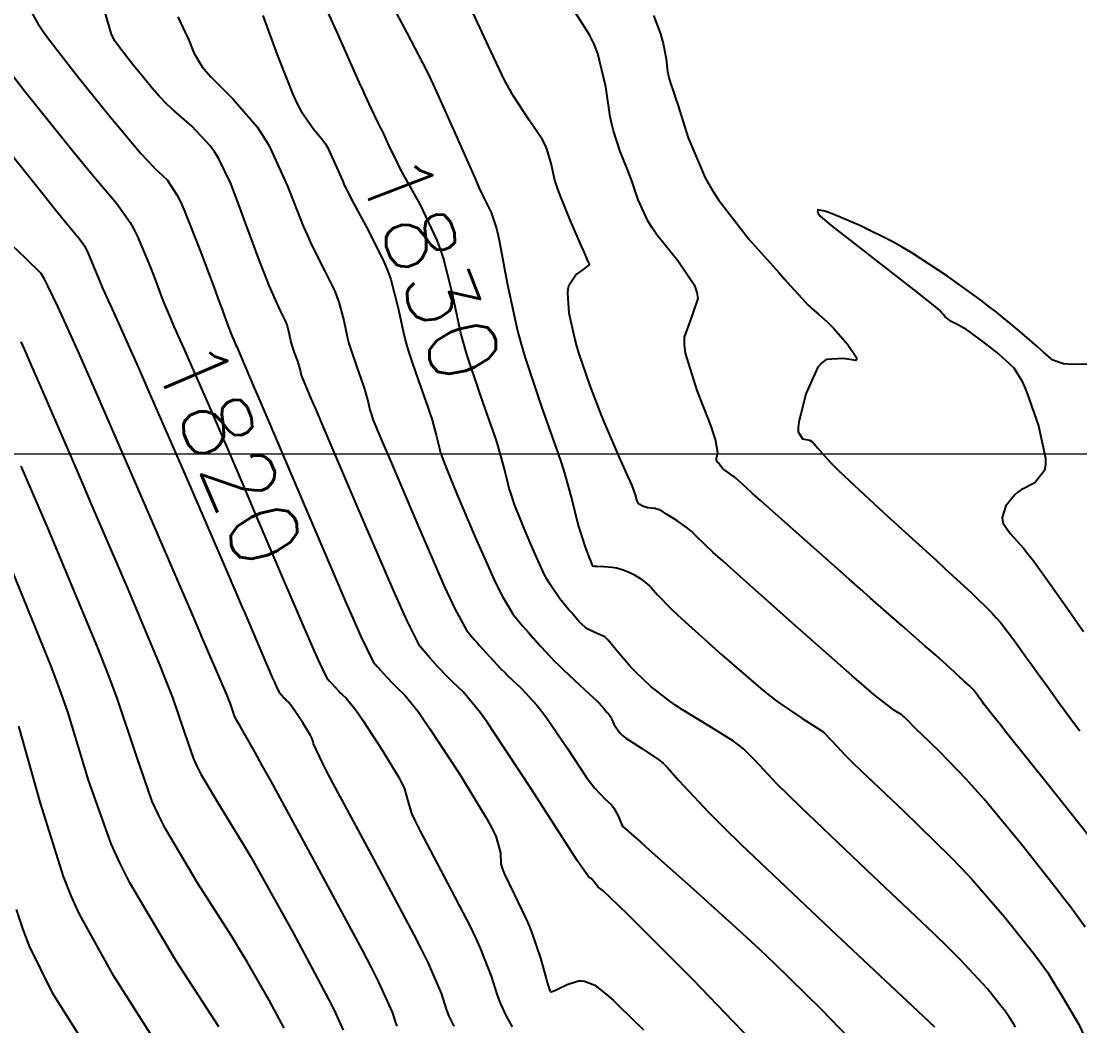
# Model space of a CAD drawing. Header units: metres. Extents: x 837117 to 838477, y 1189012 to 1191015.
# Drawn here: x 837907.6 to 837966.1, y 1189782.2 to 1189837.8 of the extents above; entities that cross this region are included whole.
import ezdxf

# ---------------------------------------------------------------- set-up
doc = ezdxf.new("R2010")
doc.units = ezdxf.units.M
doc.header["$LTSCALE"] = 0.3
doc.layers.add('COORD', color=7, linetype='Continuous', lineweight=20)
doc.layers.add('COTAS 10', color=1, linetype='Continuous')
doc.layers.add('COTAS INT', color=252, linetype='Continuous')
doc.styles.get("Standard").update_dxf_attribs({"font": 'simplex.shx'})

msp = doc.modelspace()

# ---------------------------------------------------------------- linework, layer by layer
at = {"layer": 'COORD'}
msp.add_line((837476.514, 1189813.872), (838476.514, 1189813.872), dxfattribs=at)
at = {"layer": 'COTAS 10'}
for points, elevation in [([(837962.575, 1189782.152), (837962.484, 1189782.304), (837962.248, 1189782.684), (837961.962, 1189783.078), (837961.838, 1189783.239), (837961.696, 1189783.422), (837961.021, 1189784.274), (837959.512, 1189785.888), (837958.844, 1189786.553), (837958.067, 1189787.312), (837954.356, 1189790.84), (837950.719, 1189794.29), (837949.989, 1189794.999), (837949.379, 1189795.602), (837948.177, 1189796.893), (837947.529, 1189797.55), (837947.268, 1189797.753), (837946.972, 1189797.966), (837945.607, 1189798.811), (837944.147, 1189799.697), (837943.79, 1189799.936), (837943.453, 1189800.172), (837942.409, 1189800.999), (837941.581, 1189801.771), (837941.381, 1189801.973), (837941.193, 1189802.169), (837940.621, 1189802.832), (837940.204, 1189803.352), (837940.115, 1189803.458), (837940.037, 1189803.547), (837939.848, 1189803.731), (837939.687, 1189803.818), (837939.627, 1189803.845), (837939.559, 1189803.874), (837939.259, 1189803.992), (837938.924, 1189804.159), (837938.835, 1189804.219), (837938.747, 1189804.285), (837938.442, 1189804.574), (837938.099, 1189804.966), (837937.987, 1189805.098), (837937.867, 1189805.24), (837937.375, 1189805.835), (837936.823, 1189806.641), (837936.666, 1189806.916), (837936.507, 1189807.213), (837935.92, 1189808.473), (837935.393, 1189809.725), (837935.273, 1189810.017), (837935.163, 1189810.285), (837934.858, 1189811.055), (837934.628, 1189811.74), (837934.565, 1189811.954), (837934.504, 1189812.179), (837934.286, 1189813.08), (837933.952, 1189814.295), (837933.817, 1189814.719), (837933.664, 1189815.18), (837933.259, 1189816.312), (837932.955, 1189817.159), (837932.219, 1189819.35), (837932.048, 1189819.945), (837931.891, 1189820.534), (837931.444, 1189822.62), (837930.954, 1189824.637), (837930.769, 1189825.183), (837930.564, 1189825.723), (837929.649, 1189827.629), (837928.741, 1189829.276), (837928.54, 1189829.653), (837928.361, 1189829.996), (837927.899, 1189830.947), (837927.607, 1189831.596), (837927.536, 1189831.747), (837927.468, 1189831.887), (837927.258, 1189832.288), (837926.814, 1189833.222), (837926.599, 1189833.697), (837926.443, 1189834.047), (837926.344, 1189834.266), (837925.092, 1189837.101), (837923.699, 1189840.153)], 1830), ([(837905.124, 1189837.328), (837907.747, 1189833.95), (837910.484, 1189830.553), (837911.072, 1189829.831), (837911.587, 1189829.204), (837912.836, 1189827.728), (837913.593, 1189826.66), (837913.799, 1189826.291), (837914.003, 1189825.889), (837914.724, 1189824.17), (837914.917, 1189823.659), (837915.354, 1189822.496), (837915.5, 1189822.123), (837915.634, 1189821.788), (837916.015, 1189820.905), (837916.533, 1189819.761), (837916.754, 1189819.262), (837917.007, 1189818.684), (837918.2, 1189815.939), (837919.662, 1189812.545), (837920.085, 1189811.558), (837920.516, 1189810.551), (837922.14, 1189806.744), (837922.38, 1189806.187), (837923.515, 1189803.542), (837923.789, 1189802.916), (837924.017, 1189802.404), (837924.457, 1189801.497), (837924.612, 1189801.312), (837924.66, 1189801.256), (837924.712, 1189801.197), (837924.917, 1189800.966), (837925.151, 1189800.718), (837925.22, 1189800.648), (837925.291, 1189800.579), (837925.562, 1189800.326), (837926.028, 1189799.748), (837926.221, 1189799.474), (837926.443, 1189799.151), (837927.478, 1189797.571), (837928.439, 1189795.989), (837928.614, 1189795.664), (837928.75, 1189795.388), (837928.911, 1189794.801), (837929.167, 1189793.973), (837929.363, 1189793.545), (837929.612, 1189793.031), (837930.965, 1189790.458), (837932.4, 1189787.71), (837932.702, 1189787.086), (837932.963, 1189786.52), (837933.562, 1189784.971), (837933.892, 1189783.923), (837933.984, 1189783.673), (837934.075, 1189783.441), (837934.406, 1189782.751), (837934.728, 1189782.169)], 1820), ([(837967.207, 1189818.826), (837965.792, 1189818.8), (837965.493, 1189818.819), (837965.234, 1189818.849), (837964.636, 1189819.053), (837964.15, 1189819.466), (837963.962, 1189819.628), (837963.752, 1189819.811), (837962.799, 1189820.643), (837961.517, 1189821.697), (837961.098, 1189822.02), (837960.651, 1189822.356), (837958.808, 1189823.683), (837956.835, 1189824.974), (837956.306, 1189825.288), (837955.785, 1189825.583), (837953.967, 1189826.493), (837952.533, 1189827.105), (837952.255, 1189827.214), (837952.028, 1189827.295), (837951.637, 1189827.367), (837951.624, 1189827.25), (837951.635, 1189827.211), (837951.653, 1189827.171), (837951.774, 1189827.004), (837952.386, 1189826.488), (837952.714, 1189826.227), (837953.111, 1189825.915), (837955.118, 1189824.36), (837957.12, 1189822.81), (837957.513, 1189822.501), (837957.837, 1189822.243), (837958.427, 1189821.747), (837958.554, 1189821.601), (837958.586, 1189821.564), (837958.616, 1189821.528), (837958.713, 1189821.413), (837958.85, 1189821.3), (837958.905, 1189821.265), (837958.968, 1189821.229), (837959.259, 1189821.088), (837959.709, 1189820.831), (837959.873, 1189820.722), (837960.054, 1189820.597), (837960.849, 1189820.007), (837961.653, 1189819.371), (837961.839, 1189819.217), (837962.009, 1189819.072), (837962.492, 1189818.626), (837962.931, 1189817.898), (837963.074, 1189817.575), (837963.225, 1189817.199), (837963.846, 1189815.403), (837964.227, 1189813.619), (837964.228, 1189813.251), (837964.183, 1189812.937), (837963.64, 1189812.259), (837962.884, 1189811.869), (837962.705, 1189811.737), (837962.539, 1189811.595), (837962.049, 1189810.994), (837961.841, 1189810.348), (837961.853, 1189810.177), (837961.894, 1189810.01), (837962.297, 1189809.433), (837963.019, 1189808.638), (837963.263, 1189808.333), (837963.526, 1189807.991), (837964.633, 1189806.452), (837965.776, 1189804.818), (837966.061, 1189804.417), (837966.333, 1189804.039)], 1840), ([(837918.5, 1189782.156), (837916.116, 1189785.829), (837913.58, 1189790.129), (837913.026, 1189791.231), (837912.536, 1189792.295), (837911.299, 1189795.819), (837910.148, 1189799.597), (837909.712, 1189800.822), (837909.225, 1189802.123), (837907.043, 1189807.468)], 1810)]:
    msp.add_lwpolyline(points, dxfattribs=dict(at, elevation=elevation))
at = {"layer": 'COTAS INT'}
for points, elevation in [([(837966.595, 1189792.764), (837964.323, 1189795.634), (837962.159, 1189798.34), (837961.74, 1189798.864), (837961.4, 1189799.291), (837960.825, 1189800.02), (837960.761, 1189800.114), (837960.743, 1189800.14), (837960.724, 1189800.165), (837960.655, 1189800.26), (837960.576, 1189800.367), (837960.551, 1189800.402), (837960.525, 1189800.438), (837960.421, 1189800.587), (837960.293, 1189800.752), (837960.251, 1189800.8), (837960.207, 1189800.848), (837960.027, 1189801.026), (837959.743, 1189801.287), (837959.634, 1189801.387), (837959.512, 1189801.498), (837958.96, 1189802), (837958.162, 1189802.716), (837957.885, 1189802.962), (837957.583, 1189803.228), (837956.288, 1189804.364), (837954.559, 1189805.883), (837953.983, 1189806.391), (837953.365, 1189806.937), (837950.781, 1189809.227), (837948.474, 1189811.277), (837948.03, 1189811.673), (837947.672, 1189811.993), (837947.082, 1189812.528), (837946.997, 1189812.603), (837946.956, 1189812.633), (837946.908, 1189812.668), (837946.673, 1189812.827), (837946.436, 1189812.999), (837946.387, 1189813.042), (837946.346, 1189813.082), (837946.255, 1189813.207), (837946.204, 1189813.305), (837946.187, 1189813.328), (837946.168, 1189813.349), (837946.09, 1189813.41), (837946.04, 1189813.517), (837946.038, 1189813.567), (837946.041, 1189813.625), (837946.1, 1189813.911), (837945.983, 1189814.648), (837945.876, 1189814.991), (837945.737, 1189815.396), (837944.968, 1189817.359), (837944.327, 1189819.424), (837944.27, 1189819.892), (837944.265, 1189820.315), (837944.679, 1189821.47), (837945.019, 1189822.464), (837944.966, 1189822.786), (837944.849, 1189823.128), (837943.9, 1189824.531), (837942.732, 1189825.984), (837942.479, 1189826.358), (837942.256, 1189826.72), (837941.703, 1189827.921), (837941.334, 1189829.013), (837941.227, 1189829.304), (837941.118, 1189829.591), (837940.708, 1189830.591), (837940.329, 1189831.728), (837940.239, 1189832.102), (837940.157, 1189832.502), (837939.915, 1189834.161), (837939.473, 1189836.003), (837939.263, 1189836.519), (837939.016, 1189837.037), (837937.809, 1189838.93)], 1836), ([(837907.986, 1189838.553), (837908.479, 1189837.665), (837908.748, 1189837.277), (837909.075, 1189836.827), (837910.737, 1189834.686), (837912.509, 1189832.491), (837912.906, 1189832.007), (837913.263, 1189831.576), (837914.21, 1189830.466), (837914.845, 1189829.78), (837915.003, 1189829.617), (837915.154, 1189829.465), (837915.639, 1189829.013), (837916.183, 1189828.189), (837916.372, 1189827.804), (837916.578, 1189827.35), (837917.457, 1189825.142), (837917.961, 1189823.79), (837918.293, 1189822.895), (837918.47, 1189822.417), (837918.625, 1189822.002), (837918.988, 1189821.022), (837919.167, 1189820.54), (837919.206, 1189820.439), (837919.24, 1189820.352), (837919.322, 1189820.154), (837919.41, 1189819.959), (837919.448, 1189819.874), (837919.491, 1189819.776), (837919.694, 1189819.309), (837920.405, 1189817.644), (837920.769, 1189816.791), (837921.204, 1189815.767), (837923.38, 1189810.653), (837924.846, 1189807.241), (837925.552, 1189805.595), (837925.985, 1189804.607), (837926.346, 1189803.798), (837927.04, 1189802.364), (837927.285, 1189802.073), (837927.362, 1189801.984), (837927.443, 1189801.891), (837927.768, 1189801.526), (837928.138, 1189801.134), (837928.247, 1189801.024), (837928.358, 1189800.914), (837928.786, 1189800.514), (837929.522, 1189799.602), (837929.828, 1189799.169), (837930.178, 1189798.658), (837931.814, 1189796.163), (837933.331, 1189793.664), (837933.608, 1189793.15), (837933.822, 1189792.715), (837934.076, 1189791.787), (837934.1, 1189791.18), (837934.168, 1189790.947), (837934.264, 1189790.685), (837934.832, 1189789.502), (837935.509, 1189788.127), (837935.672, 1189787.745), (837935.824, 1189787.362), (837936.288, 1189785.97), (837936.609, 1189784.842), (837936.672, 1189784.624), (837936.723, 1189784.448), (837936.812, 1189784.155), (837936.831, 1189784.133), (837936.838, 1189784.127), (837936.846, 1189784.122), (837936.882, 1189784.106), (837937.043, 1189784.159), (837937.13, 1189784.197), (837937.235, 1189784.246), (837937.768, 1189784.509), (837938.4, 1189784.703), (837938.568, 1189784.708), (837938.733, 1189784.693), (837939.304, 1189784.464), (837940.051, 1189783.864), (837940.327, 1189783.615), (837940.633, 1189783.33), (837941.99, 1189781.999)], 1822), ([(837947.873, 1189781.498), (837944.735, 1189784.757), (837941.72, 1189787.781), (837941.126, 1189788.37), (837940.637, 1189788.853), (837939.737, 1189789.699), (837939.536, 1189789.854), (837939.487, 1189789.9), (837939.441, 1189789.947), (837939.3, 1189790.13), (837939.189, 1189790.287), (837939.161, 1189790.319), (837939.136, 1189790.345), (837939.056, 1189790.395), (837938.995, 1189790.419), (837938.981, 1189790.43), (837938.968, 1189790.441), (837938.934, 1189790.495), (837938.903, 1189790.553), (837938.892, 1189790.568), (837938.881, 1189790.581), (837938.833, 1189790.623), (837938.331, 1189791.369), (837938.034, 1189791.825), (837937.669, 1189792.39), (837935.777, 1189795.335), (837933.776, 1189798.381), (837933.342, 1189799.01), (837932.959, 1189799.545), (837932.01, 1189800.703), (837931.426, 1189801.25), (837931.273, 1189801.4), (837931.124, 1189801.55), (837930.619, 1189802.086), (837930.174, 1189802.585), (837930.064, 1189802.712), (837929.959, 1189802.834), (837929.624, 1189803.232), (837928.918, 1189804.619), (837928.579, 1189805.365), (837928.177, 1189806.267), (837926.208, 1189810.83), (837924.288, 1189815.347), (837923.918, 1189816.22), (837923.617, 1189816.929), (837923.112, 1189818.126), (837923.064, 1189818.27), (837923.051, 1189818.315), (837923.038, 1189818.362), (837922.993, 1189818.55), (837922.923, 1189818.805), (837922.895, 1189818.894), (837922.862, 1189818.99), (837922.714, 1189819.405), (837922.56, 1189819.864), (837922.524, 1189819.988), (837922.491, 1189820.112), (837922.397, 1189820.549), (837922.279, 1189820.999), (837922.231, 1189821.13), (837922.176, 1189821.265), (837921.921, 1189821.776), (837921.553, 1189822.545), (837921.426, 1189822.842), (837921.289, 1189823.176), (837920.704, 1189824.683), (837920.068, 1189826.38), (837919.899, 1189826.832), (837919.733, 1189827.278), (837919.156, 1189828.824), (837918.486, 1189830.221), (837918.261, 1189830.571), (837918.019, 1189830.906), (837917.002, 1189831.985), (837916.038, 1189832.833), (837915.829, 1189833.023), (837915.645, 1189833.192), (837915.193, 1189833.642), (837914.793, 1189834.11), (837914.643, 1189834.292), (837914.475, 1189834.496), (837913.727, 1189835.422), (837913.026, 1189836.326), (837912.888, 1189836.516), (837912.774, 1189836.68), (837912.566, 1189837.054), (837912.216, 1189838.27)], 1824), ([(837916.228, 1189838.034), (837916.645, 1189837.169), (837916.745, 1189836.949), (837916.837, 1189836.738), (837917.114, 1189836.047), (837917.585, 1189835.271), (837917.8, 1189835.007), (837918.053, 1189834.721), (837919.272, 1189833.509), (837920.625, 1189831.944), (837920.962, 1189831.435), (837921.283, 1189830.893), (837922.306, 1189828.663), (837923.175, 1189826.463), (837923.399, 1189825.94), (837923.616, 1189825.454), (837924.338, 1189824.011), (837924.913, 1189822.856), (837925.037, 1189822.552), (837925.146, 1189822.255), (837925.413, 1189821.239), (837925.625, 1189820.253), (837925.699, 1189819.974), (837925.78, 1189819.693), (837926.128, 1189818.656), (837926.463, 1189817.72), (837926.535, 1189817.502), (837926.599, 1189817.302), (837926.757, 1189816.727), (837926.86, 1189816.301), (837926.889, 1189816.194), (837926.919, 1189816.093), (837927.027, 1189815.769), (837927.466, 1189814.714), (837927.703, 1189814.152), (837927.99, 1189813.473), (837929.446, 1189810.045), (837930.954, 1189806.582), (837931.274, 1189805.882), (837931.553, 1189805.293), (837932.208, 1189804.099), (837932.632, 1189803.594), (837932.766, 1189803.44), (837932.906, 1189803.279), (837933.469, 1189802.645), (837934.11, 1189801.966), (837934.299, 1189801.776), (837934.493, 1189801.586), (837935.235, 1189800.892), (837936.097, 1189799.955), (837936.367, 1189799.612), (837936.651, 1189799.232), (837937.788, 1189797.557), (837938.85, 1189795.965), (837939.086, 1189795.638), (837939.297, 1189795.361), (837939.849, 1189794.77), (837940.199, 1189794.464), (837940.281, 1189794.366), (837940.358, 1189794.262), (837940.584, 1189793.84), (837940.738, 1189793.469), (837940.769, 1189793.398), (837940.795, 1189793.341), (837940.847, 1189793.247), (837941.461, 1189792.713), (837941.84, 1189792.378), (837942.311, 1189791.962), (837944.767, 1189789.782), (837947.701, 1189787.118), (837948.472, 1189786.397), (837949.225, 1189785.682), (837951.797, 1189783.161), (837953.852, 1189781.044)], 1826), ([(837920.932, 1189838.116), (837921.73, 1189835.93), (837922.618, 1189833.696), (837922.839, 1189833.223), (837923.048, 1189832.813), (837923.711, 1189831.855), (837924.259, 1189831.221), (837924.395, 1189831.015), (837924.525, 1189830.796), (837924.939, 1189829.893), (837925.352, 1189828.943), (837925.443, 1189828.732), (837925.63, 1189828.35), (837925.837, 1189827.941), (837926.754, 1189826.245), (837927.65, 1189824.447), (837927.844, 1189823.973), (837928.013, 1189823.511), (837928.429, 1189821.93), (837928.758, 1189820.394), (837928.873, 1189819.959), (837928.999, 1189819.521), (837929.184, 1189818.973), (837929.541, 1189817.908), (837930.063, 1189816.45), (837930.176, 1189816.11), (837930.276, 1189815.798), (837930.522, 1189814.903), (837930.682, 1189814.24), (837930.727, 1189814.074), (837930.773, 1189813.917), (837930.942, 1189813.412), (837931.314, 1189812.5), (837931.488, 1189812.085), (837931.692, 1189811.599), (837932.683, 1189809.259), (837933.731, 1189806.898), (837933.97, 1189806.399), (837934.188, 1189805.967), (837934.791, 1189804.967), (837935.306, 1189804.355), (837935.467, 1189804.168), (837935.637, 1189803.973), (837936.32, 1189803.205), (837937.097, 1189802.382), (837937.325, 1189802.152), (837937.56, 1189801.921), (837938.459, 1189801.081), (837939.235, 1189800.366), (837939.393, 1189800.215), (837939.526, 1189800.083), (837939.799, 1189799.778), (837939.907, 1189799.625), (837939.936, 1189799.59), (837939.965, 1189799.558), (837940.064, 1189799.471), (837940.168, 1189799.338), (837940.2, 1189799.277), (837940.233, 1189799.206), (837940.363, 1189798.865), (837940.681, 1189798.42), (837940.832, 1189798.284), (837941.011, 1189798.142), (837941.885, 1189797.58), (837942.843, 1189796.941), (837943.075, 1189796.749), (837943.292, 1189796.551), (837943.955, 1189795.784), (837945.586, 1189794.032), (837946.413, 1189793.214), (837947.404, 1189792.251), (837952.34, 1189787.569), (837957.175, 1189783.032), (837958.103, 1189782.16)], 1828), ([(837928.162, 1189838.54), (837928.909, 1189837.158), (837929.776, 1189835.502), (837930.054, 1189834.927), (837930.349, 1189834.302), (837931.553, 1189831.627), (837932.66, 1189829.123), (837932.893, 1189828.605), (837933.095, 1189828.164), (837933.559, 1189827.207), (837933.854, 1189826.33), (837933.949, 1189825.94), (837934.05, 1189825.486), (837934.46, 1189823.311), (837935.025, 1189820.675), (837935.223, 1189819.93), (837935.439, 1189819.179), (837936.369, 1189816.41), (837937.264, 1189813.91), (837937.458, 1189813.327), (837937.629, 1189812.792), (837938.051, 1189811.256), (837938.326, 1189810.118), (837938.403, 1189809.834), (837938.482, 1189809.564), (837938.773, 1189808.698), (837939.011, 1189808.07), (837939.058, 1189807.949), (837939.095, 1189807.851), (837939.158, 1189807.688), (837939.164, 1189807.675), (837939.166, 1189807.672), (837939.167, 1189807.669), (837939.174, 1189807.659), (837939.275, 1189807.65), (837939.335, 1189807.647), (837939.41, 1189807.644), (837939.799, 1189807.635), (837940.258, 1189807.6), (837940.377, 1189807.582), (837940.492, 1189807.56), (837940.878, 1189807.45), (837941.247, 1189807.291), (837941.351, 1189807.239), (837941.456, 1189807.182), (837941.842, 1189806.948), (837942.223, 1189806.656), (837942.325, 1189806.562), (837942.426, 1189806.464), (837942.775, 1189806.064), (837943.525, 1189805.291), (837943.878, 1189804.957), (837944.295, 1189804.571), (837946.323, 1189802.744), (837948.486, 1189800.888), (837948.987, 1189800.484), (837949.445, 1189800.128), (837950.748, 1189799.235), (837951.625, 1189798.692), (837951.815, 1189798.556), (837951.983, 1189798.425), (837952.4, 1189798.003), (837953.172, 1189797.173), (837953.564, 1189796.785), (837954.033, 1189796.329), (837956.371, 1189794.112), (837958.959, 1189791.592), (837959.586, 1189790.945), (837960.173, 1189790.32), (837961.971, 1189788.249), (837963.273, 1189786.606), (837963.548, 1189786.252), (837963.786, 1189785.941), (837964.338, 1189785.181), (837964.794, 1189784.447), (837964.971, 1189784.153), (837965.171, 1189783.82), (837966.076, 1189782.287), (837967.246, 1189779.812)], 1832), ([(837966.429, 1189787.677), (837965.611, 1189788.804), (837965.258, 1189789.264), (837964.85, 1189789.79), (837962.921, 1189792.224), (837960.834, 1189794.753), (837960.327, 1189795.337), (837959.851, 1189795.872), (837958.387, 1189797.383), (837957.348, 1189798.369), (837957.14, 1189798.571), (837956.965, 1189798.744), (837956.622, 1189799.112), (837956.437, 1189799.3), (837956.362, 1189799.358), (837956.278, 1189799.419), (837955.888, 1189799.66), (837954.744, 1189800.558), (837954.184, 1189801.033), (837953.519, 1189801.605), (837950.237, 1189804.49), (837947.008, 1189807.37), (837946.376, 1189807.941), (837945.857, 1189808.412), (837944.929, 1189809.296), (837944.647, 1189809.576), (837944.535, 1189809.667), (837944.41, 1189809.764), (837943.836, 1189810.166), (837943.274, 1189810.529), (837943.156, 1189810.602), (837943.054, 1189810.664), (837942.821, 1189810.788), (837942.685, 1189810.826), (837942.644, 1189810.834), (837942.602, 1189810.84), (837942.438, 1189810.852), (837942.266, 1189810.869), (837942.219, 1189810.878), (837942.171, 1189810.89), (837942, 1189810.947), (837941.852, 1189811.015), (837941.82, 1189811.033), (837941.792, 1189811.051), (837941.719, 1189811.111), (837941.663, 1189811.22), (837941.646, 1189811.268), (837941.627, 1189811.324), (837941.549, 1189811.591), (837941.363, 1189812.102), (837941.275, 1189812.313), (837941.173, 1189812.553), (837940.671, 1189813.669), (837940.053, 1189815.081), (837939.877, 1189815.507), (837939.698, 1189815.948), (837939.034, 1189817.672), (837938.444, 1189819.39), (837938.312, 1189819.828), (837938.194, 1189820.251), (837937.883, 1189821.641), (837937.805, 1189822.748), (837937.835, 1189822.991), (837937.887, 1189823.206), (837938.258, 1189823.756), (837938.682, 1189824.064), (837938.767, 1189824.128), (837938.837, 1189824.182), (837938.976, 1189824.297), (837939.007, 1189824.347), (837939.01, 1189824.36), (837939.01, 1189824.372), (837938.993, 1189824.413), (837938.964, 1189824.448), (837938.958, 1189824.458), (837938.953, 1189824.466), (837938.939, 1189824.496), (837938.783, 1189824.859), (837938.687, 1189825.079), (837938.569, 1189825.35), (837937.954, 1189826.759), (837937.326, 1189828.307), (837937.199, 1189828.665), (837937.093, 1189828.994), (837936.879, 1189829.927), (837936.646, 1189830.742), (837936.527, 1189830.996), (837936.384, 1189831.261), (837935.672, 1189832.321), (837934.798, 1189833.641), (837934.554, 1189834.07), (837934.309, 1189834.528), (837933.413, 1189836.41), (837932.478, 1189838.438)], 1834), ([(837942.55, 1189838.104), (837942.932, 1189837.089), (837943.013, 1189836.825), (837943.082, 1189836.569), (837943.242, 1189835.707), (837943.329, 1189835.016), (837943.352, 1189834.867), (837943.376, 1189834.737), (837943.462, 1189834.422), (837943.667, 1189833.833), (837943.767, 1189833.53), (837943.885, 1189833.166), (837944.467, 1189831.347), (837945.412, 1189829.138), (837945.76, 1189828.528), (837946.146, 1189827.919), (837947.848, 1189825.727), (837949.479, 1189823.893), (837949.819, 1189823.511), (837950.112, 1189823.182), (837950.766, 1189822.449), (837951.113, 1189822.088), (837951.212, 1189821.994), (837951.311, 1189821.903), (837951.679, 1189821.597), (837952.153, 1189821.167), (837952.319, 1189820.997), (837952.5, 1189820.806), (837953.281, 1189819.933), (837953.782, 1189819.194), (837953.786, 1189819.088), (837953.733, 1189819.023), (837953.056, 1189819.144), (837952.093, 1189819.084), (837951.859, 1189818.906), (837951.64, 1189818.658), (837950.967, 1189817.179), (837950.586, 1189815.62), (837950.551, 1189815.322), (837950.547, 1189815.082), (837950.786, 1189814.696), (837951.181, 1189814.613), (837951.275, 1189814.563), (837951.363, 1189814.502), (837951.625, 1189814.187), (837952.318, 1189813.404), (837952.678, 1189813.048), (837953.11, 1189812.631), (837955.278, 1189810.624), (837957.634, 1189808.479), (837958.185, 1189807.975), (837958.693, 1189807.51), (837960.16, 1189806.158), (837961.242, 1189805.087), (837961.507, 1189804.799), (837961.756, 1189804.514), (837962.527, 1189803.519), (837963.151, 1189802.628), (837963.306, 1189802.409), (837963.454, 1189802.203), (837963.928, 1189801.558), (837964.344, 1189800.993), (837964.566, 1189800.681), (837964.952, 1189800.122), (837965.578, 1189799.27), (837965.84, 1189798.93), (837966.139, 1189798.546)], 1838), ([(837931.511, 1189782.198), (837931.246, 1189782.75), (837931.173, 1189782.935), (837931.1, 1189783.134), (837930.836, 1189783.972), (837930.103, 1189785.679), (837929.733, 1189786.426), (837929.292, 1189787.293), (837927.097, 1189791.415), (837924.961, 1189795.378), (837924.557, 1189796.143), (837924.234, 1189796.765), (837923.745, 1189797.815), (837923.677, 1189798.062), (837923.62, 1189798.178), (837923.547, 1189798.314), (837923.143, 1189798.979), (837922.708, 1189799.643), (837922.615, 1189799.779), (837922.533, 1189799.894), (837922.338, 1189800.137), (837922.224, 1189800.243), (837922.165, 1189800.302), (837922.067, 1189800.406), (837921.98, 1189800.503), (837921.959, 1189800.528), (837921.938, 1189800.552), (837921.873, 1189800.629), (837921.688, 1189801.01), (837921.592, 1189801.226), (837921.477, 1189801.489), (837920.899, 1189802.834), (837919.914, 1189805.134), (837919.828, 1189805.334), (837919.401, 1189806.325), (837918.918, 1189807.445), (837916.706, 1189812.568), (837914.523, 1189817.592), (837914.059, 1189818.65), (837913.656, 1189819.563), (837912.708, 1189821.657), (837912.299, 1189822.541), (837912.204, 1189822.745), (837912.082, 1189823.025), (837911.967, 1189823.295), (837911.611, 1189824.193), (837911.299, 1189824.938), (837911.21, 1189825.112), (837911.121, 1189825.272), (837910.793, 1189825.735), (837909.871, 1189826.85), (837909.407, 1189827.422), (837908.853, 1189828.108), (837906.102, 1189831.534)], 1818), ([(837928.362, 1189782.197), (837928.307, 1189782.346), (837928.11, 1189782.973), (837927.349, 1189784.64), (837926.939, 1189785.445), (837926.442, 1189786.399), (837923.929, 1189791.084), (837921.405, 1189795.71), (837920.902, 1189796.626), (837920.483, 1189797.383), (837919.679, 1189798.803), (837919.463, 1189799.168), (837919.416, 1189799.262), (837919.374, 1189799.352), (837919.269, 1189799.649), (837919.122, 1189800.084), (837919.053, 1189800.261), (837918.973, 1189800.463), (837918.581, 1189801.397), (837917.624, 1189803.617), (837917.186, 1189804.629), (837916.674, 1189805.815), (837914.202, 1189811.533), (837911.695, 1189817.305), (837911.16, 1189818.523), (837910.694, 1189819.578), (837909.589, 1189822.015), (837909.05, 1189823.125), (837908.942, 1189823.342), (837908.851, 1189823.52), (837908.671, 1189823.837), (837907.819, 1189824.664), (837906.67, 1189825.778)], 1816), ([(837907.551, 1189820.063), (837907.748, 1189819.617), (837907.974, 1189819.1), (837909.037, 1189816.655), (837910.472, 1189813.33), (837910.933, 1189812.259), (837911.422, 1189811.123), (837913.421, 1189806.476), (837915.237, 1189802.148), (837915.611, 1189801.212), (837915.929, 1189800.391), (837916.612, 1189798.372), (837917.097, 1189796.995), (837917.29, 1189796.578), (837917.509, 1189796.145), (837918.51, 1189794.449), (837919.848, 1189792.268), (837920.28, 1189791.529), (837920.737, 1189790.731), (837922.608, 1189787.358), (837924.277, 1189784.248), (837924.607, 1189783.615), (837924.879, 1189783.08), (837925.384, 1189781.973)], 1814), ([(837922.111, 1189782.097), (837921.288, 1189783.633), (837920.069, 1189785.752), (837919.657, 1189786.432), (837919.213, 1189787.153), (837917.341, 1189790.096), (837915.555, 1189793.121), (837915.165, 1189793.894), (837914.821, 1189794.639), (837913.956, 1189797.096), (837912.863, 1189800.402), (837912.375, 1189801.683), (837911.807, 1189803.122), (837909.087, 1189809.636), (837907.563, 1189813.182)], 1812), ([(837914.727, 1189781.776), (837912.685, 1189784.96), (837910.789, 1189788.395), (837910.335, 1189789.418), (837909.912, 1189790.473), (837908.642, 1189794.543), (837907.433, 1189798.792)], 1808), ([(837907.289, 1189788.65), (837907.645, 1189787.605), (837907.998, 1189786.661), (837909.254, 1189784.091), (837910.955, 1189781.395)], 1806)]:
    msp.add_lwpolyline(points, dxfattribs=dict(at, elevation=elevation))

# ---------------------------------------------------------------- texts
at = {"layer": 'COTAS 10', "char_height": 3.8, "attachment_point": 7}
for s, insert, rotation in [('1830', (837926.125, 1189829.581, 1830), 291.02547), ('1820', (837914.774, 1189819.157, 1820), 293.1354)]:
    msp.add_mtext(s, dxfattribs=dict(at, insert=insert, rotation=rotation))

doc.saveas('drawing.dxf')
